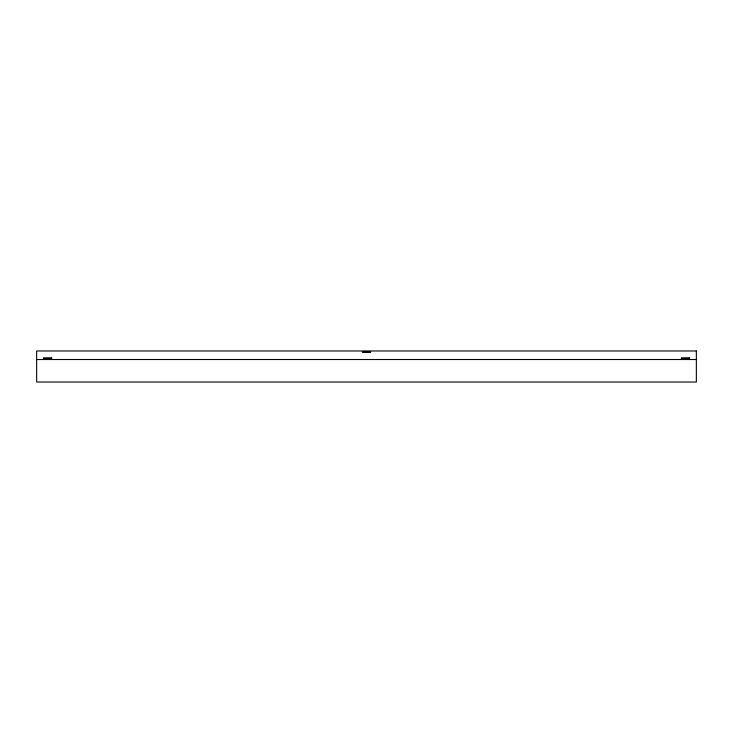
<?xml version="1.0" encoding="UTF-8"?>
<svg xmlns="http://www.w3.org/2000/svg" width="733" height="733" viewBox="0 0 733 733"><rect width="100%" height="100%" fill="white"/><g stroke="black" fill="none" stroke-linecap="round" stroke-linejoin="round"><path stroke-width="1.1" d="M36.65 359.518L696.35 359.518M696.35 350.97L36.65 350.97L36.65 382.03L696.35 382.03L696.35 350.97M370.586 351.519L362.414 351.519L362.414 352.371L370.586 352.371L370.586 351.519M51.64 357.823L43.467 357.823L43.467 358.675L51.64 358.675L51.64 357.823M689.533 357.823L681.36 357.823L681.36 358.675L689.533 358.675L689.533 357.823"/></g></svg>
